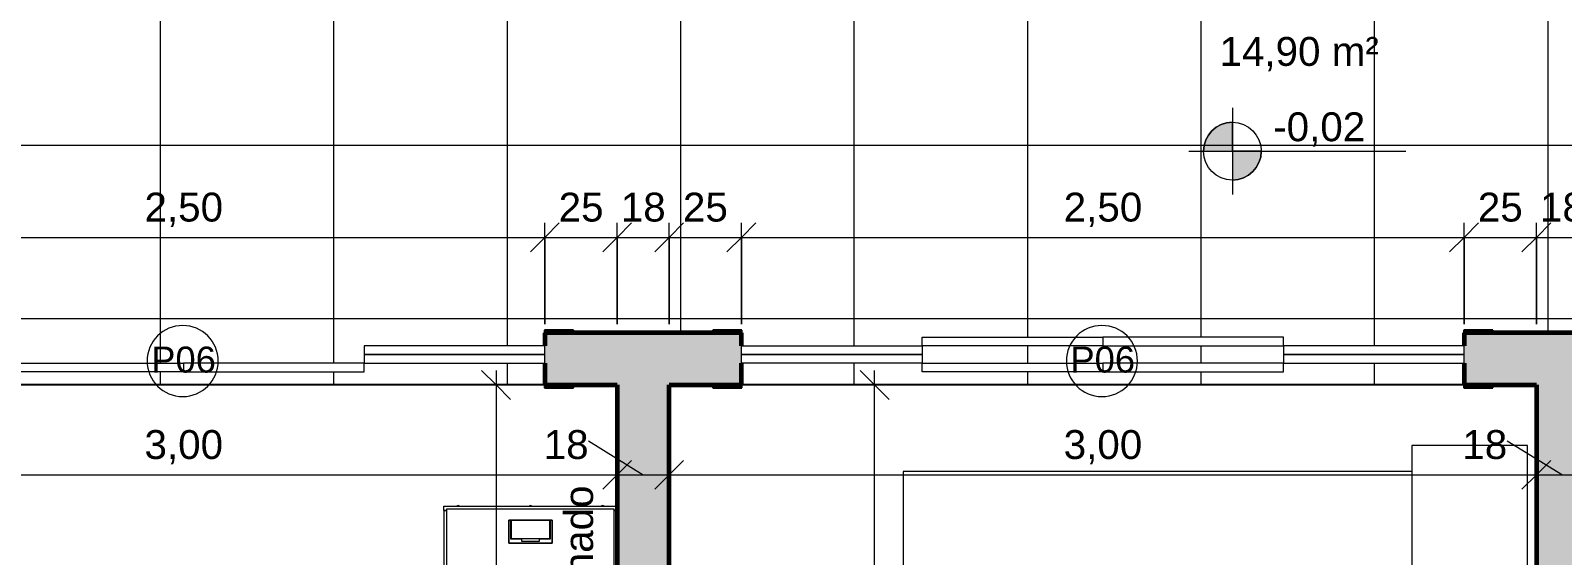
# Model space of a CAD drawing. Header units: millimetres. Extents: x -168557 to 193771, y -108373 to 197278.
# Drawn here: x 180613 to 185912, y -8960 to -7142 of the extents above; entities that cross this region are included whole.
import ezdxf

# ---------------------------------------------------------------- set-up
doc = ezdxf.new("R2010")
doc.units = ezdxf.units.MM
for name, color, linetype, lineweight in [('A-ANNO-DIMS', 211, 'Continuous', 9), ('A-ANNO-DIMS-50', 211, 'Continuous', 9), ('A-DOOR', 31, 'Continuous', 9), ('A-DOOR-IDEN', 31, 'Continuous', 9), ('A-FLOR', 192, 'Continuous', 9), ('A-FLOR-PATT', 8, 'Continuous', 25), ('A-WALL', 113, 'Continuous', 9), ('A-WALL-PATT', 111, 'Continuous', 25), ('G-ANNO-DIMS', 111, 'Continuous', 9), ('G-ANNO-TEXT', 231, 'Continuous', 9), ('I-FURN', 30, 'Continuous', 9), ('L-HRDS-IDEN', 13, 'Continuous', 9)]:
    doc.layers.add(name, color=color, linetype=linetype, lineweight=lineweight)
doc.styles.add('@Arial Unicode MS_1', font='', dxfattribs={"height": 100})
doc.styles.add('Arial', font='arial.ttf', dxfattribs={"height": 90})
doc.styles.add('Arial_2', font='arial.ttf', dxfattribs={"height": 100})
doc.styles.get('@Arial Unicode MS_1').set_extended_font_data('@Arial Unicode MS')
doc.dimstyles.new('CRT_-__Metros_-_Linha_de_chamada_3_5_mm_2', dxfattribs={"dimscale": 304.8, "dimtxt": 100.584485, "dimasz": 0.328084, "dimexe": 0.164042, "dimexo": 0.0625, "dimgap": 0.082021, "dimtad": 1, "dimdec": 0, "dimlfac": 0.1, "dimdsep": 46, "dimtxsty": '@Arial Unicode MS_1', "dimblk1": 'OBLIQUE', "dimblk2": 'OBLIQUE', "dimsah": 1, "dimcen": 0.09, "dimdle": 0.164042, "dimazin": 0, "dimtfac": 1, "dimtdec": 4, "dimtix": 1, "dimtmove": 0, "dimatfit": 3, "dimfxl": 0.984252, "dimfxlon": 1, "dimtvp": 1, "dimtolj": 1, "dimtzin": 0, "dimarcsym": 2})
doc.dimstyles.new('CRT_-__Metros_-_Linha_de_chamada_3_5_mm_3', dxfattribs={"dimscale": 304.8, "dimtxt": 100.584485, "dimasz": 0.328084, "dimexe": 0.164042, "dimexo": 0.0625, "dimgap": 0.082021, "dimtad": 1, "dimlfac": 0.001, "dimrnd": 0.01, "dimzin": 0, "dimdsep": 46, "dimtxsty": '@Arial Unicode MS_1', "dimblk1": 'OBLIQUE', "dimblk2": 'OBLIQUE', "dimsah": 1, "dimcen": 0.09, "dimdle": 0.164042, "dimazin": 0, "dimtfac": 1, "dimtdec": 4, "dimtix": 1, "dimtmove": 0, "dimatfit": 3, "dimfxl": 0.984252, "dimfxlon": 1, "dimtvp": 1, "dimtolj": 1, "dimtzin": 0, "dimarcsym": 2})
doc.dimstyles.new('CRT_-__Metros_-_Linha_de_chamada_3_5_mm_4', dxfattribs={"dimscale": 304.8, "dimtxt": 100.584485, "dimasz": 0.328084, "dimexe": 0.164042, "dimexo": 0.0625, "dimgap": 0.082021, "dimtad": 1, "dimdec": 0, "dimlfac": 0.1, "dimdsep": 46, "dimtxsty": '@Arial Unicode MS_1', "dimblk1": 'OBLIQUE', "dimblk2": 'OBLIQUE', "dimsah": 1, "dimcen": 0.09, "dimdle": 0.164042, "dimazin": 0, "dimtfac": 1, "dimtdec": 4, "dimtix": 1, "dimtmove": 1, "dimatfit": 3, "dimfxl": 0.984252, "dimfxlon": 1, "dimtvp": 1, "dimtolj": 1, "dimtzin": 0, "dimarcsym": 2})

# ---------------------------------------------------------------- blocks, each defined once
blk = doc.blocks.new('Porta correr 4 folhas - 250 x 210-3560947-TERREO')
at = {"layer": 'A-DOOR', "lineweight": 25}
for p, q in [((-1249, 100), (-1349, 100)), ((-1349, 100), (-1349, 90)), ((-1249, 15), (-1249, 100)), ((1349, 100), (1249, 100)), ((1249, 100), (1249, 15)), ((1349, 90), (1349, 100)), ((-1249, -100), (-1249, -45)), ((1249, -45), (1249, -100)), ((-1349, -90), (-1349, -100)), ((-1349, -100), (-1249, -100)), ((1249, -100), (1349, -100)), ((1349, -100), (1349, -90))]:
    blk.add_line(p, q, dxfattribs=at)
at = {"layer": 'A-DOOR'}
for p, q in [((-625, 15), (-1250, 15)), ((-1250, 15), (-1250, -15)), ((0, 45), (-625, 45)), ((-625, 45), (-625, 15)), ((-625, 15), (0, 15)), ((-625, -15), (-625, 15)), ((0, 15), (0, 45)), ((0, 45), (625, 45)), ((0, 15), (0, 45)), ((625, 15), (0, 15)), ((625, 45), (625, 15)), ((625, -15), (625, 15)), ((625, 15), (1250, 15)), ((1250, 15), (1250, -15)), ((-625, -15), (-1250, -15)), ((-1250, -15), (-1250, -45)), ((-1250, -15), (-625, -15)), ((-1250, -45), (-625, -45)), ((-625, -45), (-625, -15)), ((625, -45), (625, -15)), ((625, -15), (1250, -15)), ((1250, -15), (625, -15)), ((1250, -45), (625, -45)), ((1250, -15), (1250, -45))]:
    blk.add_line(p, q, dxfattribs=at)
blk = doc.blocks.new('Porta correr 4 folhas - 250 x 210-4264284-TERREO')
at = {"layer": 'A-DOOR', "lineweight": 25}
for p, q in [((-1249, 100), (-1349, 100)), ((-1349, 100), (-1349, 90)), ((-1249, 15), (-1249, 100)), ((1349, 100), (1249, 100)), ((1249, 100), (1249, 15)), ((1349, 90), (1349, 100)), ((-1249, -100), (-1249, -45)), ((1249, -45), (1249, -100)), ((-1349, -90), (-1349, -100)), ((-1349, -100), (-1249, -100)), ((1249, -100), (1349, -100)), ((1349, -100), (1349, -90))]:
    blk.add_line(p, q, dxfattribs=at)
at = {"layer": 'A-DOOR'}
for p, q in [((-625, 15), (-1250, 15)), ((-1250, 15), (-1250, -15)), ((0, 45), (-625, 45)), ((-625, 45), (-625, 15)), ((-625, 15), (0, 15)), ((-625, -15), (-625, 15)), ((0, 15), (0, 45)), ((0, 45), (625, 45)), ((0, 15), (0, 45)), ((625, 15), (0, 15)), ((625, 45), (625, 15)), ((625, -15), (625, 15)), ((625, 15), (1250, 15)), ((1250, 15), (1250, -15)), ((-625, -15), (-1250, -15)), ((-1250, -15), (-1250, -45)), ((-1250, -15), (-625, -15)), ((-1250, -45), (-625, -45)), ((-625, -45), (-625, -15)), ((0, -45), (-625, -45)), ((-625, -45), (-625, -75)), ((0, -75), (0, -45)), ((0, -45), (625, -45)), ((0, -75), (0, -45)), ((625, -45), (625, -15)), ((625, -15), (1250, -15)), ((1250, -15), (625, -15)), ((1250, -45), (625, -45)), ((625, -45), (625, -75)), ((1250, -15), (1250, -45)), ((-625, -75), (0, -75)), ((625, -75), (0, -75))]:
    blk.add_line(p, q, dxfattribs=at)
blk = doc.blocks.new('Blks_Decor Henzel Studio_Tapete Diamond Dust - Único-3507124-TERREO')
at = {"layer": 'I-FURN', "color": 254}
for p, q in [((1250, 1000), (-1250, 1000)), ((-1250, 1000), (-1250, -759.7)), ((1250, -759.7), (1250, 1000)), ((-840, -1000), (-828, -1000)), ((808, -1000), (840, -1000))]:
    blk.add_line(p, q, dxfattribs=at)
blk = doc.blocks.new('Blks_Mob_Mesa de Cabeceira Ripas - Madeira-V17-TERREO')
at = {"layer": 'I-FURN', "color": 254}
for p, q in [((250, 200), (-250, 200)), ((-250, 200), (-250, -77.7)), ((250, -200), (250, 200)), ((-250, -97.3), (-250, -190.6)), ((-224.3, -200), (250, -200))]:
    blk.add_line(p, q, dxfattribs=at)
blk = doc.blocks.new('Blks_Mob Ersa_Escrivaninha Frame - Único-3593512-TERREO')
at = {"layer": 'I-FURN', "color": 254}
for p, q in [((-750, 171.3), (-750, 600)), ((-750, 600), (-735, 600)), ((740, 590), (-740, 590)), ((-740, 590), (-740, 171.3)), ((-735, 590), (-735, 600)), ((485, 600), (-735, 600)), ((-735, 600), (-735, 590)), ((485, 600), (485, 590)), ((485, 590), (485, 600)), ((485, 600), (500, 600)), ((500, 590), (500, 600)), ((735, 600), (500, 600)), ((500, 600), (500, 590)), ((735, 600), (735, 590)), ((735, 590), (735, 600)), ((735, 600), (750, 600)), ((740, 10), (740, 590)), ((750, 600), (750, 0)), ((701.8, 375), (621.8, 375)), ((621.8, 375), (621.8, 225)), ((621.8, 225), (621.8, 375)), ((621.8, 375), (701.8, 375)), ((701.8, 368), (701.8, 375)), ((701.8, 375), (701.8, 225)), ((628.5, 270), (628.5, 330)), ((628.5, 330), (636.5, 330)), ((636.5, 330), (636.5, 368)), ((636.5, 368), (701.8, 368)), ((638.5, 367), (638.5, 233)), ((701.8, 367), (638.5, 367)), ((701.8, 233), (701.8, 367)), ((636.5, 270), (628.5, 270)), ((636.5, 232), (636.5, 270)), ((621.8, 225), (701.8, 225)), ((701.8, 225), (621.8, 225)), ((701.8, 232), (636.5, 232)), ((638.5, 233), (701.8, 233)), ((701.8, 225), (701.8, 232)), ((-205, 10), (740, 10)), ((485, 10), (485, 0)), ((485, 0), (485, 10)), ((500, 0), (500, 10)), ((500, 10), (500, 0)), ((735, 10), (735, 0)), ((735, 0), (735, 10))]:
    blk.add_line(p, q, dxfattribs=at)
for centre, start, end in [((745, 550), 0, 40), ((745, 550), 320, 0), ((745, 300), 360, 40), ((745, 300), 320, 360), ((745, 50), 360, 40), ((745, 50), 320, 360)]:
    blk.add_arc(centre, 7.5, start, end, dxfattribs=at)
blk = doc.blocks.new('Elevações de ponto - Tag de Nível em Plantas de Pisos NA-224974-TERREO')
at = {"layer": 'G-ANNO-DIMS'}
h = blk.add_hatch(color=256, dxfattribs=at)
edge = h.paths.add_edge_path()
edge.add_line((0, 0), (-2, 0))
edge.add_arc((0, 0), 2, 90, 180, ccw=False)
edge.add_line((0, 2), (0, 0))
h = blk.add_hatch(color=256, dxfattribs=at)
edge = h.paths.add_edge_path()
edge.add_line((0, 0), (2, 0))
edge.add_arc((0, 0), 2, 270, 360, ccw=False)
edge.add_line((0, -2), (0, 0))
for p, q in [((0, 3), (0, -3)), ((0, 0), (0, 2)), ((-3, 0), (12, 0)), ((-2, 0), (0, 0)), ((0, 0), (0, -2)), ((2, 0), (0, 0))]:
    blk.add_line(p, q, dxfattribs=at)
blk.add_circle((0, 0), 2, dxfattribs=at)
for start, end in [(90, 180), (270, 360)]:
    blk.add_arc((0, 0), 2, start, end, dxfattribs=at)
blk = doc.blocks.new('CRT_ANO_Tag de Portas - Tag 1_8mm-918015-TERREO')
at = {"layer": 'A-DOOR-IDEN'}
for start, end in [(360, 180), (180, 360)]:
    blk.add_arc((-0.06, -0.14), 2.46, start, end, dxfattribs=at)
blk = doc.blocks.new('DIMBLOCK79-TERREO')
at = {"layer": 'A-ANNO-DIMS-50', "lineweight": 18, "transparency": 16777216}
for p, q in [((179892.3, -7858.5), (179942.3, -7808.5)), ((182392.3, -7858.5), (182442.3, -7808.5)), ((179892.3, -7858.5), (179842.3, -7908.5)), ((182392.3, -7858.5), (182342.3, -7908.5))]:
    blk.add_line(p, q, dxfattribs=at)
at = {"layer": 'A-ANNO-DIMS-50', "transparency": 16777216}
for p, q in [((179892.3, -8158.5), (179892.3, -7808.5)), ((182392.3, -8158.5), (182392.3, -7808.5)), ((179892.3, -7858.5), (182392.3, -7858.5)), ((179892.3, -7858.5), (179892.3, -8158.5)), ((182392.3, -7858.5), (182392.3, -8158.5))]:
    blk.add_line(p, q, dxfattribs=at)
at = {"layer": 'A-ANNO-DIMS-50', "color": 0, "transparency": 16777216, "insert": (181007.1, -7703.7), "char_height": 100, "width": 324.675, "attachment_point": 1, "line_spacing_factor": 1.117605, "style": '@Arial Unicode MS_1'}
blk.add_mtext('2,50', dxfattribs=at)
blk = doc.blocks.new('_Oblique')
at = {"color": 0, "linetype": 'ByBlock', "lineweight": -2}
blk.add_line((-0.5, -0.5), (0.5, 0.5), dxfattribs=at)
blk = doc.blocks.new('DIMBLOCK80-TERREO')
at = {"layer": 'A-ANNO-DIMS-50', "lineweight": 18, "transparency": 16777216}
for p, q in [((182392.3, -7858.5), (182442.3, -7808.5)), ((182642.3, -7858.5), (182692.3, -7808.5)), ((182392.3, -7858.5), (182342.3, -7908.5)), ((182642.3, -7858.5), (182592.3, -7908.5))]:
    blk.add_line(p, q, dxfattribs=at)
at = {"layer": 'A-ANNO-DIMS-50', "transparency": 16777216}
for p, q in [((182392.3, -8158.5), (182392.3, -7808.5)), ((182642.3, -8158.5), (182642.3, -7808.5)), ((182392.3, -7858.5), (182642.3, -7858.5)), ((182392.3, -7858.5), (182392.3, -8158.5)), ((182642.3, -7858.5), (182642.3, -8158.5))]:
    blk.add_line(p, q, dxfattribs=at)
at = {"layer": 'A-ANNO-DIMS-50', "color": 0, "transparency": 16777216, "insert": (182439.9, -7703.7), "char_height": 100, "width": 185.873, "attachment_point": 1, "line_spacing_factor": 1.117605, "style": '@Arial Unicode MS_1'}
blk.add_mtext('25', dxfattribs=at)
blk = doc.blocks.new('DIMBLOCK81-TERREO')
at = {"layer": 'A-ANNO-DIMS-50', "lineweight": 18, "transparency": 16777216}
for p, q in [((182642.3, -7858.5), (182692.3, -7808.5)), ((182822.3, -7858.5), (182872.3, -7808.5)), ((182642.3, -7858.5), (182592.3, -7908.5)), ((182822.3, -7858.5), (182772.3, -7908.5))]:
    blk.add_line(p, q, dxfattribs=at)
at = {"layer": 'A-ANNO-DIMS-50', "transparency": 16777216}
for p, q in [((182642.3, -8158.5), (182642.3, -7808.5)), ((182822.3, -8158.5), (182822.3, -7808.5)), ((182642.3, -7858.5), (182822.3, -7858.5)), ((182642.3, -7858.5), (182642.3, -8158.5)), ((182822.3, -7858.5), (182822.3, -8158.5))]:
    blk.add_line(p, q, dxfattribs=at)
at = {"layer": 'A-ANNO-DIMS-50', "color": 0, "transparency": 16777216, "insert": (182654.9, -7703.7), "char_height": 100, "width": 185.873, "attachment_point": 1, "line_spacing_factor": 1.117605, "style": '@Arial Unicode MS_1'}
blk.add_mtext('18', dxfattribs=at)
blk = doc.blocks.new('DIMBLOCK82-TERREO')
at = {"layer": 'A-ANNO-DIMS-50', "lineweight": 18, "transparency": 16777216}
for p, q in [((182822.3, -7858.5), (182872.3, -7808.5)), ((183072.3, -7858.5), (183122.3, -7808.5)), ((182822.3, -7858.5), (182772.3, -7908.5)), ((183072.3, -7858.5), (183022.3, -7908.5))]:
    blk.add_line(p, q, dxfattribs=at)
at = {"layer": 'A-ANNO-DIMS-50', "transparency": 16777216}
for p, q in [((182822.3, -8158.5), (182822.3, -7808.5)), ((183072.3, -8158.5), (183072.3, -7808.5)), ((182822.3, -7858.5), (183072.3, -7858.5)), ((182822.3, -7858.5), (182822.3, -8158.5)), ((183072.3, -7858.5), (183072.3, -8158.5))]:
    blk.add_line(p, q, dxfattribs=at)
at = {"layer": 'A-ANNO-DIMS-50', "color": 0, "transparency": 16777216, "insert": (182869.9, -7703.7), "char_height": 100, "width": 185.873, "attachment_point": 1, "line_spacing_factor": 1.117605, "style": '@Arial Unicode MS_1'}
blk.add_mtext('25', dxfattribs=at)
blk = doc.blocks.new('DIMBLOCK83-TERREO')
at = {"layer": 'A-ANNO-DIMS-50', "lineweight": 18, "transparency": 16777216}
for p, q in [((183072.3, -7858.5), (183122.3, -7808.5)), ((185572.3, -7858.5), (185622.3, -7808.5)), ((183072.3, -7858.5), (183022.3, -7908.5)), ((185572.3, -7858.5), (185522.3, -7908.5))]:
    blk.add_line(p, q, dxfattribs=at)
at = {"layer": 'A-ANNO-DIMS-50', "transparency": 16777216}
for p, q in [((183072.3, -8158.5), (183072.3, -7808.5)), ((185572.3, -8158.5), (185572.3, -7808.5)), ((183072.3, -7858.5), (185572.3, -7858.5)), ((183072.3, -7858.5), (183072.3, -8158.5)), ((185572.3, -7858.5), (185572.3, -8158.5))]:
    blk.add_line(p, q, dxfattribs=at)
at = {"layer": 'A-ANNO-DIMS-50', "color": 0, "transparency": 16777216, "insert": (184187.1, -7703.7), "char_height": 100, "width": 324.675, "attachment_point": 1, "line_spacing_factor": 1.117605, "style": '@Arial Unicode MS_1'}
blk.add_mtext('2,50', dxfattribs=at)
blk = doc.blocks.new('DIMBLOCK84-TERREO')
at = {"layer": 'A-ANNO-DIMS-50', "lineweight": 18, "transparency": 16777216}
for p, q in [((185572.3, -7858.5), (185622.3, -7808.5)), ((185822.3, -7858.5), (185872.3, -7808.5)), ((185572.3, -7858.5), (185522.3, -7908.5)), ((185822.3, -7858.5), (185772.3, -7908.5))]:
    blk.add_line(p, q, dxfattribs=at)
at = {"layer": 'A-ANNO-DIMS-50', "transparency": 16777216}
for p, q in [((185572.3, -8158.5), (185572.3, -7808.5)), ((185822.3, -8158.5), (185822.3, -7808.5)), ((185572.3, -7858.5), (185822.3, -7858.5)), ((185572.3, -7858.5), (185572.3, -8158.5)), ((185822.3, -7858.5), (185822.3, -8158.5))]:
    blk.add_line(p, q, dxfattribs=at)
at = {"layer": 'A-ANNO-DIMS-50', "color": 0, "transparency": 16777216, "insert": (185619.9, -7703.7), "char_height": 100, "width": 185.873, "attachment_point": 1, "line_spacing_factor": 1.117605, "style": '@Arial Unicode MS_1'}
blk.add_mtext('25', dxfattribs=at)
blk = doc.blocks.new('DIMBLOCK85-TERREO')
at = {"layer": 'A-ANNO-DIMS-50', "lineweight": 18, "transparency": 16777216}
for p, q in [((185822.3, -7858.5), (185872.3, -7808.5)), ((186002.3, -7858.5), (186052.3, -7808.5)), ((185822.3, -7858.5), (185772.3, -7908.5)), ((186002.3, -7858.5), (185952.3, -7908.5))]:
    blk.add_line(p, q, dxfattribs=at)
at = {"layer": 'A-ANNO-DIMS-50', "transparency": 16777216}
for p, q in [((185822.3, -8158.5), (185822.3, -7808.5)), ((186002.3, -8158.5), (186002.3, -7808.5)), ((185822.3, -7858.5), (186002.3, -7858.5)), ((185822.3, -7858.5), (185822.3, -8158.5)), ((186002.3, -7858.5), (186002.3, -8158.5))]:
    blk.add_line(p, q, dxfattribs=at)
at = {"layer": 'A-ANNO-DIMS-50', "color": 0, "transparency": 16777216, "insert": (185834.9, -7703.7), "char_height": 100, "width": 185.873, "attachment_point": 1, "line_spacing_factor": 1.117605, "style": '@Arial Unicode MS_1'}
blk.add_mtext('18', dxfattribs=at)
blk = doc.blocks.new('DIMBLOCK92-TERREO')
at = {"layer": 'A-ANNO-DIMS-50', "transparency": 16777216}
for p, q in [((182642.3, -8380.7), (182642.3, -8730.7)), ((182642.3, -8680.7), (182642.3, -8380.7)), ((179642.3, -8616.1), (179642.3, -8730.7)), ((179642.3, -8680.7), (179642.3, -8616.1)), ((179642.3, -8680.7), (182642.3, -8680.7))]:
    blk.add_line(p, q, dxfattribs=at)
at = {"layer": 'A-ANNO-DIMS-50', "lineweight": 18, "transparency": 16777216}
for p, q in [((179642.3, -8680.7), (179692.3, -8630.7)), ((182642.3, -8680.7), (182692.3, -8630.7)), ((179642.3, -8680.7), (179592.3, -8730.7)), ((182642.3, -8680.7), (182592.3, -8730.7))]:
    blk.add_line(p, q, dxfattribs=at)
at = {"layer": 'A-ANNO-DIMS-50', "color": 0, "transparency": 16777216, "insert": (181007.1, -8525.9), "char_height": 100, "width": 324.675, "attachment_point": 1, "line_spacing_factor": 1.117605, "style": '@Arial Unicode MS_1'}
blk.add_mtext('3,00', dxfattribs=at)
blk = doc.blocks.new('DIMBLOCK93-TERREO')
at = {"layer": 'A-ANNO-DIMS-50', "transparency": 16777216}
for p, q in [((182642.3, -8380.7), (182642.3, -8730.7)), ((182642.3, -8680.7), (182642.3, -8380.7)), ((182822.3, -8380.7), (182822.3, -8730.7)), ((182822.3, -8680.7), (182822.3, -8380.7)), ((182543.2, -8562.6), (182732.3, -8680.7)), ((182543.2, -8562.6), (182543.2, -8562.6)), ((182642.3, -8680.7), (182822.3, -8680.7))]:
    blk.add_line(p, q, dxfattribs=at)
at = {"layer": 'A-ANNO-DIMS-50', "lineweight": 18, "transparency": 16777216}
for p, q in [((182642.3, -8680.7), (182692.3, -8630.7)), ((182822.3, -8680.7), (182872.3, -8630.7)), ((182642.3, -8680.7), (182592.3, -8730.7)), ((182822.3, -8680.7), (182772.3, -8730.7))]:
    blk.add_line(p, q, dxfattribs=at)
at = {"layer": 'A-ANNO-DIMS-50', "color": 0, "transparency": 16777216, "insert": (182388.3, -8525.9), "char_height": 100, "width": 185.873, "attachment_point": 1, "line_spacing_factor": 1.117605, "style": '@Arial Unicode MS_1'}
blk.add_mtext('18', dxfattribs=at)
blk = doc.blocks.new('DIMBLOCK94-TERREO')
at = {"layer": 'A-ANNO-DIMS-50', "transparency": 16777216}
for p, q in [((182822.3, -8380.7), (182822.3, -8730.7)), ((182822.3, -8680.7), (182822.3, -8380.7)), ((185822.3, -8380.7), (185822.3, -8730.7)), ((185822.3, -8680.7), (185822.3, -8380.7)), ((182822.3, -8680.7), (185822.3, -8680.7))]:
    blk.add_line(p, q, dxfattribs=at)
at = {"layer": 'A-ANNO-DIMS-50', "lineweight": 18, "transparency": 16777216}
for p, q in [((182822.3, -8680.7), (182872.3, -8630.7)), ((185822.3, -8680.7), (185872.3, -8630.7)), ((182822.3, -8680.7), (182772.3, -8730.7)), ((185822.3, -8680.7), (185772.3, -8730.7))]:
    blk.add_line(p, q, dxfattribs=at)
at = {"layer": 'A-ANNO-DIMS-50', "color": 0, "transparency": 16777216, "insert": (184187.1, -8525.9), "char_height": 100, "width": 324.675, "attachment_point": 1, "line_spacing_factor": 1.117605, "style": '@Arial Unicode MS_1'}
blk.add_mtext('3,00', dxfattribs=at)
blk = doc.blocks.new('DIMBLOCK95-TERREO')
at = {"layer": 'A-ANNO-DIMS-50', "transparency": 16777216}
for p, q in [((185822.3, -8380.7), (185822.3, -8730.7)), ((185822.3, -8680.7), (185822.3, -8380.7)), ((186002.3, -8380.7), (186002.3, -8730.7)), ((186002.3, -8680.7), (186002.3, -8380.7)), ((185721.1, -8562.6), (185912.3, -8680.7)), ((185721.1, -8562.6), (185721.1, -8562.6)), ((185822.3, -8680.7), (186002.3, -8680.7))]:
    blk.add_line(p, q, dxfattribs=at)
at = {"layer": 'A-ANNO-DIMS-50', "lineweight": 18, "transparency": 16777216}
for p, q in [((185822.3, -8680.7), (185872.3, -8630.7)), ((186002.3, -8680.7), (186052.3, -8630.7)), ((185822.3, -8680.7), (185772.3, -8730.7)), ((186002.3, -8680.7), (185952.3, -8730.7))]:
    blk.add_line(p, q, dxfattribs=at)
at = {"layer": 'A-ANNO-DIMS-50', "color": 0, "transparency": 16777216, "insert": (185566.2, -8525.9), "char_height": 100, "width": 185.873, "attachment_point": 1, "line_spacing_factor": 1.117605, "style": '@Arial Unicode MS_1'}
blk.add_mtext('18', dxfattribs=at)
blk = doc.blocks.new('DIMBLOCK184-TERREO')
at = {"layer": 'A-ANNO-DIMS-50', "transparency": 16777216}
for p, q in [((183233.2, -8369.7), (183583.2, -8369.7)), ((183533.2, -8369.7), (183233.2, -8369.7)), ((183533.2, -11969.7), (183533.2, -8319.7)), ((183455.2, -11969.7), (183583.2, -11969.7)), ((183533.2, -11969.7), (183455.2, -11969.7))]:
    blk.add_line(p, q, dxfattribs=at)
at = {"layer": 'A-ANNO-DIMS-50', "lineweight": 18, "transparency": 16777216}
for p, q in [((183533.2, -8369.7), (183483.2, -8319.7)), ((183533.2, -8369.7), (183583.2, -8419.7)), ((183533.2, -11969.7), (183483.2, -11919.7)), ((183533.2, -11969.7), (183583.2, -12019.7))]:
    blk.add_line(p, q, dxfattribs=at)
at = {"layer": 'A-ANNO-DIMS-50', "color": 0, "transparency": 16777216, "insert": (183378.4, -10304.9), "char_height": 100, "width": 324.675, "attachment_point": 1, "rotation": 90, "line_spacing_factor": 1.117605, "style": '@Arial Unicode MS_1'}
blk.add_mtext('3,60', dxfattribs=at)
blk = doc.blocks.new('DIMBLOCK280-TERREO')
at = {"layer": 'A-ANNO-DIMS-50', "lineweight": 18, "transparency": 16777216}
for p, q in [((182223.3, -8369.7), (182173.3, -8319.7)), ((182223.3, -8369.7), (182273.3, -8419.7)), ((182223.3, -10169.7), (182173.3, -10119.7)), ((182223.3, -10169.7), (182273.3, -10219.7))]:
    blk.add_line(p, q, dxfattribs=at)
at = {"layer": 'A-ANNO-DIMS-50', "transparency": 16777216}
for p, q in [((182523.3, -8369.7), (182173.3, -8369.7)), ((182223.3, -8319.7), (182223.3, -10169.7)), ((182223.3, -8369.7), (182523.3, -8369.7)), ((182523.3, -10169.7), (182173.3, -10169.7)), ((182223.3, -10169.7), (182523.3, -10169.7))]:
    blk.add_line(p, q, dxfattribs=at)
at = {"layer": 'A-ANNO-DIMS-50', "color": 0, "transparency": 16777216, "insert": (182068.5, -9404.9), "char_height": 100, "width": 324.675, "attachment_point": 1, "rotation": 90, "line_spacing_factor": 1.117605, "style": '@Arial Unicode MS_1'}
blk.add_mtext('1,80', dxfattribs=at)

msp = doc.modelspace()

# ---------------------------------------------------------------- hatches: boundary and pattern name
at = {"layer": 'A-FLOR-PATT', "lineweight": 9}
h = msp.add_hatch(dxfattribs=at)
h.set_pattern_fill('FP_8', color=9, style=0, pattern_type=2)
h.set_pattern_definition([(0, (184662.33, -7539.65), (0, 600), []), (90, (184662.33, -7539.65), (-600, 4e-14), [])])
h.paths.add_polyline_path([(183697.332, -8234.651), (183697.332, -8204.651), (184947.332, -8204.651), (184947.332, -8234.651), (183747.332, -8234.651)])
h.paths.add_polyline_path([(179893.332, -8369.651), (182391.332, -8369.651), (182391.332, -8294.651), (181767.332, -8294.651), (181767.332, -8234.651), (182391.332, -8234.651), (182391.332, -8179.651), (182491.332, -8179.651), (182491.332, -8189.651), (182973.332, -8189.651), (182973.332, -8179.651), (183073.332, -8179.651), (183073.332, -8234.651), (183697.332, -8234.651), (183697.332, -8294.651), (183073.332, -8294.651), (183073.332, -8369.651), (185571.332, -8369.651), (185571.332, -8294.651), (184947.332, -8294.651), (184947.332, -8234.651), (185571.332, -8234.651), (185571.332, -8179.651), (185671.332, -8179.651), (185671.332, -8189.651), (186153.332, -8189.651), (186153.332, -8179.651), (186253.332, -8179.651), (186253.332, -8234.651), (186877.332, -8234.651), (186877.332, -8294.651), (186253.332, -8294.651), (186253.332, -8369.651), (188751.332, -8369.651), (188751.332, -8294.651), (188127.332, -8294.651), (188127.332, -8234.651), (188751.332, -8234.651), (188751.332, -8179.651), (188851.332, -8179.651), (188851.332, -8189.651), (189542.332, -8189.651), (189542.332, -6889.651), (189482.332, -6889.651), (189482.332, -6824.651), (186012.332, -6824.651), (186012.332, -6889.651), (185812.332, -6889.651), (185812.332, -6824.651), (182832.332, -6824.651), (182832.332, -6889.651), (182632.332, -6889.651), (182632.332, -6824.651), (179842.332, -6824.651), (179842.332, -6889.651), (179642.332, -6889.651), (179642.332, -8189.651), (179793.332, -8189.651), (179793.332, -8179.651), (179893.332, -8179.651), (179893.332, -8234.651), (180517.332, -8234.651), (180517.332, -8294.651), (179893.332, -8294.651), (179893.332, -8344.493)])
h.paths.add_polyline_path([(187552.332, -8324.651), (186877.332, -8324.651), (186877.332, -8294.651), (188127.332, -8294.651), (188127.332, -8324.651), (187887.963, -8324.651)])
h.paths.add_polyline_path([(184674.244, -8324.651), (183697.332, -8324.651), (183697.332, -8294.651), (184947.332, -8294.651), (184947.332, -8324.651), (184852.784, -8324.651)])
h.paths.add_polyline_path([(181767.332, -8324.651), (180517.332, -8324.651), (180517.332, -8294.651), (181767.332, -8294.651)])
h.paths.add_polyline_path([(189682.332, -8189.651), (189682.332, -6889.651), (189622.332, -6889.651), (189622.332, -8189.651)])
h.paths.add_polyline_path([(187887.963, -6744.651), (189482.332, -6744.651), (189482.332, -6689.651), (186012.332, -6689.651), (186012.332, -6744.651), (186459.644, -6744.651)])
h.paths.add_polyline_path([(185812.332, -6744.651), (185812.332, -6689.651), (182832.332, -6689.651), (182832.332, -6744.651), (185031.324, -6744.651)])
h.paths.add_polyline_path([(179842.332, -6744.651), (182632.332, -6744.651), (182632.332, -6689.651), (179842.332, -6689.651), (179842.332, -6720.216)])
at = {"layer": 'A-WALL-PATT'}
h = msp.add_hatch(color=256, dxfattribs=at)
h.paths.add_polyline_path([(179642.332, -8369.651), (179892.332, -8369.651), (179892.332, -8189.651), (179642.332, -8189.651), (179642.332, -8248.947)])
h.paths.add_polyline_path([(183067.384, -8369.651), (183072.332, -8369.651), (183072.332, -8189.651), (182392.332, -8189.651), (182392.332, -8369.651), (182888.844, -8369.651)])
h.paths.add_polyline_path([(189502.332, -8369.651), (189682.332, -8369.651), (189682.332, -8189.651), (188752.332, -8189.651), (188752.332, -8369.651), (189316.283, -8369.651)])
h.paths.add_polyline_path([(185572.332, -8369.651), (186252.332, -8369.651), (186252.332, -8189.651), (185572.332, -8189.651), (185572.332, -8294.651)])
for points in [[(182822.332, -11969.651), (182822.332, -8369.651), (182642.332, -8369.651), (182642.332, -11969.651)], [(186002.332, -12149.651), (186002.332, -8369.651), (185822.332, -8369.651), (185822.332, -12149.651)]]:
    msp.add_hatch(color=256, dxfattribs=at).paths.add_polyline_path(points)

# ---------------------------------------------------------------- linework, layer by layer
at = {"layer": 'A-FLOR', "lineweight": 25}
for p, q in [((182391.384, -8369.651), (179893.279, -8369.651)), ((185571.384, -8369.651), (183073.279, -8369.651))]:
    msp.add_line(p, q, dxfattribs=at)
at = {"layer": 'A-WALL', "lineweight": 60}
for p, q in [((183072.332, -8189.651), (182392.332, -8189.651)), ((182392.332, -8189.651), (182392.332, -8234.651)), ((183072.332, -8234.651), (183072.332, -8189.651)), ((186252.332, -8189.651), (185572.332, -8189.651)), ((185572.332, -8189.651), (185572.332, -8234.651)), ((182392.332, -8294.651), (182392.332, -8369.651)), ((183072.332, -8369.651), (183072.332, -8294.651)), ((185572.332, -8294.651), (185572.332, -8369.651)), ((182392.332, -8369.651), (182642.332, -8369.651)), ((182642.332, -8369.651), (182642.332, -9744.651)), ((182822.332, -8369.651), (183072.332, -8369.651)), ((182822.332, -11969.651), (182822.332, -8369.651)), ((185572.332, -8369.651), (185822.332, -8369.651)), ((185822.332, -8369.651), (185822.332, -10785.427))]:
    msp.add_line(p, q, dxfattribs=at)

# ---------------------------------------------------------------- block references
at = {"layer": 'A-DOOR', "rotation": 180}
for name, p in [('Porta correr 4 folhas - 250 x 210-3560947-TERREO', (181142.332, -8279.651)), ('Porta correr 4 folhas - 250 x 210-4264284-TERREO', (184322.332, -8279.651))]:
    msp.add_blockref(name, p, dxfattribs=at)
at = {"layer": 'A-DOOR-IDEN', "xscale": 49.99999999999998, "yscale": 49.99999999999998, "zscale": 49.99999999999998}
for p in [(181142.332, -8279.651), (184322.332, -8279.651)]:
    msp.add_blockref('CRT_ANO_Tag de Portas - Tag 1_8mm-918015-TERREO', p, dxfattribs=at)
at = {"layer": 'G-ANNO-DIMS', "xscale": 49.99999999999998, "yscale": 49.99999999999998, "zscale": 49.99999999999998}
msp.add_blockref('Elevações de ponto - Tag de Nível em Plantas de Pisos NA-224974-TERREO', (184770.626, -7560.128), dxfattribs=at)
at = {"layer": 'I-FURN', "color": 254}
for name, p, rotation in [('Blks_Mob_Mesa de Cabeceira Ripas - Madeira-V17-TERREO', (185592.004, -8829.651), 90.00000000000006), ('Blks_Decor Henzel Studio_Tapete Diamond Dust - Único-3507124-TERREO', (184632.332, -9919.651), 89.9999999999999), ('Blks_Mob Ersa_Escrivaninha Frame - Único-3593512-TERREO', (182642.332, -9539.651), 89.99999999999925)]:
    msp.add_blockref(name, p, dxfattribs=dict(at, rotation=rotation))

# ---------------------------------------------------------------- texts
at = {"layer": 'A-DOOR-IDEN', "char_height": 90, "width": 268.56531, "attachment_point": 1, "style": 'Arial'}
for insert in [(181030.393, -8236.719), (184210.393, -8236.719)]:
    msp.add_mtext('P06', dxfattribs=dict(at, insert=insert))
at = {"layer": 'G-ANNO-DIMS', "insert": (184911.982, -7425.596), "char_height": 100, "width": 380.74495, "attachment_point": 1, "line_spacing_factor": 0.941778, "style": 'Arial_2'}
msp.add_mtext('-0,02', dxfattribs=at)
at = {"layer": 'G-ANNO-TEXT', "color": 7, "insert": (182458.948, -9719.509), "char_height": 100, "width": 1246.62406, "attachment_point": 1, "rotation": 90, "style": 'Arial_2'}
msp.add_mtext('Ar condicionado', dxfattribs=at)
at = {"layer": 'L-HRDS-IDEN', "insert": (184726.065, -7164.601), "char_height": 100, "width": 681.43437, "attachment_point": 1, "style": 'Arial_2'}
msp.add_mtext('14,90 m²', dxfattribs=at)

# ---------------------------------------------------------------- dimensions: what is measured, and where the dimension line sits
at = {"layer": 'A-ANNO-DIMS'}
for base, p1, p2, dimstyle, override, picture, middle in [((182392.332, -7858.465), (179892.332, -8158.465), (182392.332, -8158.465), 'CRT_-__Metros_-_Linha_de_chamada_3_5_mm_3', {"dimpost": '<>', "dimfxl": 2500}, 'DIMBLOCK79-TERREO', (181142.332, -7782.374)), ((182642.332, -7858.465), (182392.332, -8158.465), (182642.332, -8158.465), 'CRT_-__Metros_-_Linha_de_chamada_3_5_mm_2', {"dimpost": '<>', "dimfxl": 250}, 'DIMBLOCK80-TERREO', (182517.332, -7782.374)), ((182822.332, -7858.465), (182642.332, -8158.465), (182822.332, -8158.465), 'CRT_-__Metros_-_Linha_de_chamada_3_5_mm_2', {"dimpost": '<>', "dimfxl": 180}, 'DIMBLOCK81-TERREO', (182732.332, -7782.374)), ((183072.332, -7858.465), (182822.332, -8158.465), (183072.332, -8158.465), 'CRT_-__Metros_-_Linha_de_chamada_3_5_mm_2', {"dimpost": '<>', "dimfxl": 250}, 'DIMBLOCK82-TERREO', (182947.332, -7782.374)), ((185572.332, -7858.465), (183072.332, -8158.465), (185572.332, -8158.465), 'CRT_-__Metros_-_Linha_de_chamada_3_5_mm_3', {"dimpost": '<>', "dimfxl": 2500}, 'DIMBLOCK83-TERREO', (184322.332, -7782.374)), ((185822.332, -7858.465), (185572.332, -8158.465), (185822.332, -8158.465), 'CRT_-__Metros_-_Linha_de_chamada_3_5_mm_2', {"dimpost": '<>', "dimfxl": 250}, 'DIMBLOCK84-TERREO', (185697.332, -7782.374)), ((186002.332, -7858.465), (185822.332, -8158.465), (186002.332, -8158.465), 'CRT_-__Metros_-_Linha_de_chamada_3_5_mm_2', {"dimpost": '<>', "dimfxl": 180}, 'DIMBLOCK85-TERREO', (185912.332, -7782.374)), ((182642.332, -8680.696), (179642.332, -8616.081), (182642.332, -8380.696), 'CRT_-__Metros_-_Linha_de_chamada_3_5_mm_3', {"dimpost": '<>', "dimfxl": 3009.220206}, 'DIMBLOCK92-TERREO', (181142.332, -8604.604)), ((185822.332, -8680.696), (182822.332, -8380.696), (185822.332, -8380.696), 'CRT_-__Metros_-_Linha_de_chamada_3_5_mm_3', {"dimpost": '<>', "dimfxl": 3000}, 'DIMBLOCK94-TERREO', (184322.332, -8604.604))]:
    dim = msp.add_linear_dim(base=base, p1=p1, p2=p2, dimstyle=dimstyle, override=override, dxfattribs=at)
    dim.commit()
    dim.dimension.update_dxf_attribs({"geometry": picture, "text_midpoint": middle})
for base, p1, p2, override, picture, middle in [((182223.316, -10169.651), (182523.316, -8369.651), (182523.316, -10169.651), {"dimpost": '<>', "dimfxl": 1800}, 'DIMBLOCK280-TERREO', (182147.225, -9269.651)), ((183533.178, -8369.651), (183455.152, -11969.651), (183233.178, -8369.651), {"dimpost": '<>', "dimfxl": 3606.836927}, 'DIMBLOCK184-TERREO', (183457.086, -10169.651))]:
    dim = msp.add_linear_dim(base=base, p1=p1, p2=p2, angle=90, dimstyle='CRT_-__Metros_-_Linha_de_chamada_3_5_mm_3', override=override, dxfattribs=at)
    dim.commit()
    dim.dimension.update_dxf_attribs({"geometry": picture, "text_midpoint": middle})
for base, p1, p2, picture, middle in [((182822.332, -8680.696), (182642.332, -8380.696), (182822.332, -8380.696), 'DIMBLOCK93-TERREO', (182481.216, -8592.56)), ((186002.332, -8680.696), (185822.332, -8380.696), (186002.332, -8380.696), 'DIMBLOCK95-TERREO', (185659.144, -8592.56))]:
    dim = msp.add_linear_dim(base=base, p1=p1, p2=p2, dimstyle='CRT_-__Metros_-_Linha_de_chamada_3_5_mm_4', override={"dimpost": '<>', "dimfxl": 180}, dxfattribs=at)
    dim.commit()
    dim.dimension.update_dxf_attribs({"geometry": picture, "text_midpoint": middle, "dimtype": 160})

doc.saveas('drawing.dxf')
